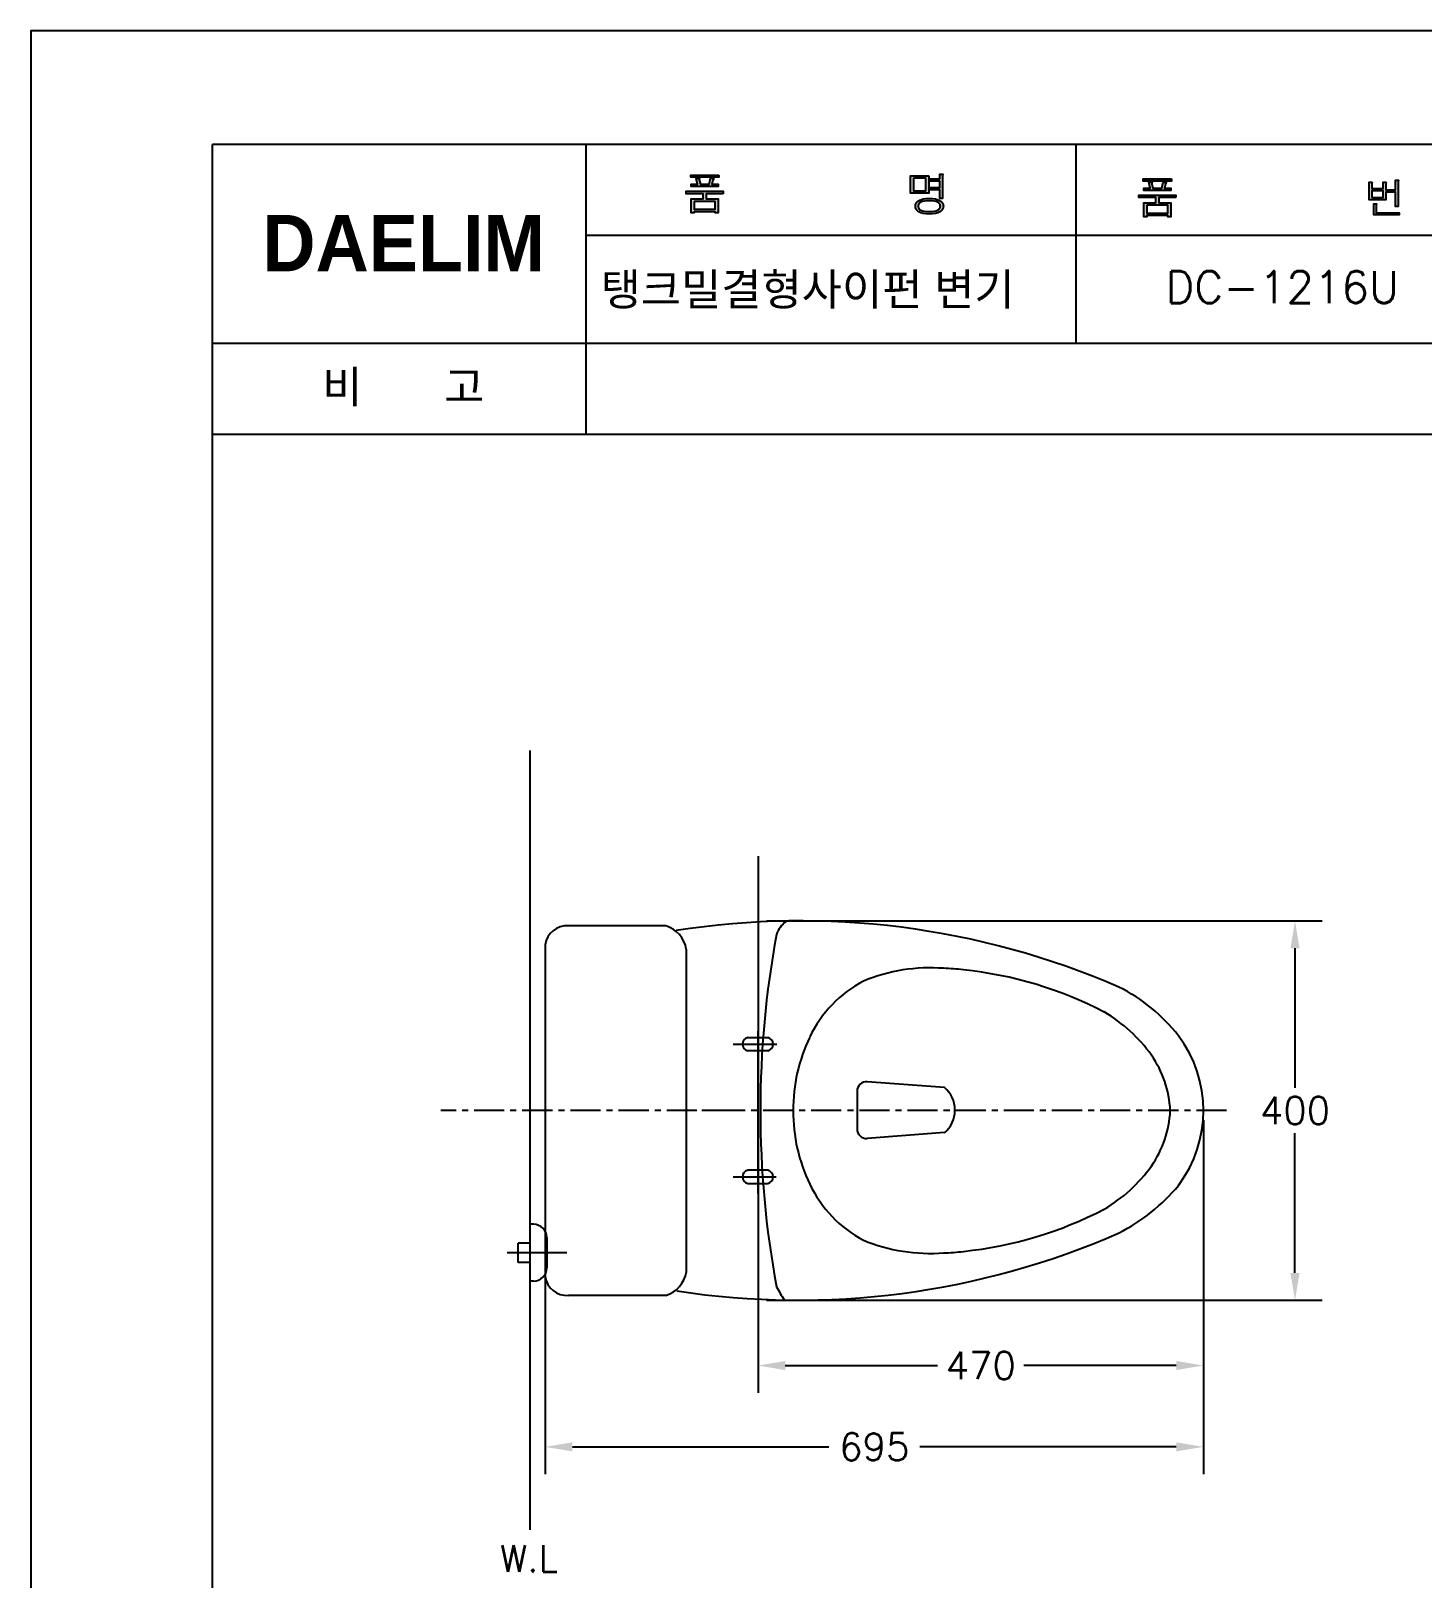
# Model space of a CAD drawing. Extents: x 64095 to 66520, y 58026 to 61456.
# Drawn here: x 64095 to 65562, y 59824 to 61456 of the extents above; entities that cross this region are included whole.
import ezdxf
from ezdxf.lldxf.tags import DXFTag

# ---------------------------------------------------------------- set-up
doc = ezdxf.new("R2010")
doc.units = 0
doc.header["$MEASUREMENT"] = 0
doc.linetypes.add('CENTER', pattern=[50.8, 31.75, -6.35, 6.35, -6.35])
doc.layers.get('0').update_dxf_attribs({"linetype": 'CONTINUOUS'})
doc.layers.get('Defpoints').update_dxf_attribs({"linetype": 'CONTINUOUS'})
for name, color, linetype in [('CENTER', 1, 'CONTINUOUS'), ('Dim', 4, 'CONTINUOUS'), ('LAYER_02', 7, 'CONTINUOUS'), ('LINE', 7, 'CONTINUOUS'), ('LINE @ 1 VP1', 7, 'CONTINUOUS'), ('LINE @ 1 VPModel', 7, 'CONTINUOUS'), ('MAIN', 7, 'CONTINUOUS'), ('POINT', 3, 'CONTINUOUS'), ('YA', 7, 'CONTINUOUS')]:
    doc.layers.add(name, color=color, linetype=linetype)
doc.styles.add('h', font='', dxfattribs={"height": 30})
doc.styles.get("Standard").update_dxf_attribs({"font": 'txt.shx', "bigfont": 'ghs.shx'})
doc.styles.add('스타일1', font='txt.shx', dxfattribs={"bigfont": 'ghs.shx'})
doc.styles.get('h').set_extended_font_data('Haansoft Batang')
tags = doc.linetypes.add('Amconstr', pattern=[9999, 9999, 0]).pattern_tags.tags
tags[6:7] = [DXFTag(74, 4), DXFTag(75, 0), DXFTag(340, '0'), DXFTag(46, 1.0), DXFTag(50, 0.0), DXFTag(44, 0.0), DXFTag(45, 0.0)]
tags[4:5] = [DXFTag(74, 4), DXFTag(75, 0), DXFTag(340, '0'), DXFTag(46, 1.0), DXFTag(50, 0.0), DXFTag(44, 0.0), DXFTag(45, 0.0)]
doc.dimstyles.get("Standard").update_dxf_attribs({"dimtxt": 0.18, "dimasz": 0.18, "dimexe": 0.18, "dimexo": 0.0625, "dimgap": 0.09, "dimtad": 0, "dimtih": 1, "dimtoh": 1, "dimdec": 4, "dimzin": 0, "dimdsep": 46, "dimtxsty": 'Standard', "dimcen": 0.09, "dimadec": 0, "dimazin": 0, "dimtfac": 1, "dimtdec": 4, "dimtofl": 0, "dimtmove": 0, "dimatfit": 0, "dimfxl": 0, "dimtolj": 1, "dimtzin": 0, "dimarcsym": 0})

# ---------------------------------------------------------------- blocks, each defined once
blk = doc.blocks.new('*D5')
at = {"layer": 'Defpoints', "color": 0}
for p in [(64861.9, 60595.4), (65331.9, 60317), (64861.9, 60048)]:
    blk.add_point(p, dxfattribs=at)
at = {"layer": 'Dim', "color": 0, "lineweight": -2}
for p, q in [((64861.9, 60585.4), (64861.9, 60019.2)), ((65331.9, 60307), (65331.9, 60019.2)), ((64890.7, 60048), (65051.3, 60048)), ((65303.1, 60048), (65142.5, 60048))]:
    blk.add_line(p, q, dxfattribs=at)
at = {"layer": 'Dim', "color": 0}
for points in [[(64890.7, 60052.8), (64890.7, 60043.2), (64861.9, 60048)], [(65303.1, 60052.8), (65303.1, 60043.2), (65331.9, 60048)]]:
    blk.add_solid(points, dxfattribs=at)
at = {"layer": 'Dim', "color": 0, "insert": (65096.9, 60048), "char_height": 35.2, "attachment_point": 5}
blk.add_mtext('\\A1;{\\H0.81818x;470}', dxfattribs=at)
blk = doc.blocks.new('*D6')
at = {"layer": 'Defpoints', "color": 0}
for p in [(64860.9, 60517), (64860.9, 60116.9), (65428.4, 60116.9)]:
    blk.add_point(p, dxfattribs=at)
at = {"layer": 'Dim', "color": 0, "lineweight": -2}
for p, q in [((64870.9, 60517), (65457.2, 60517)), ((65428.4, 60488.2), (65428.4, 60341)), ((65428.4, 60145.7), (65428.4, 60293)), ((64870.9, 60116.9), (65457.2, 60116.9))]:
    blk.add_line(p, q, dxfattribs=at)
at = {"layer": 'Dim', "color": 0}
for points in [[(65423.6, 60488.2), (65433.2, 60488.2), (65428.4, 60517)], [(65423.6, 60145.7), (65433.2, 60145.7), (65428.4, 60116.9)]]:
    blk.add_solid(points, dxfattribs=at)
at = {"layer": 'Dim', "color": 0, "insert": (65428.4, 60317), "char_height": 28.8, "attachment_point": 5}
blk.add_mtext('\\A1;400', dxfattribs=at)
blk = doc.blocks.new('*D11')
at = {"layer": 'Defpoints', "color": 0}
for p in [(64637.3, 60317), (65331.9, 60317), (65331.9, 59962.2)]:
    blk.add_point(p, dxfattribs=at)
at = {"layer": 'Dim', "color": 0, "lineweight": -2}
for p, q in [((64637.3, 60307), (64637.3, 59933.4)), ((65331.9, 60307), (65331.9, 59933.4)), ((64666.1, 59962.2), (64936.6, 59962.2)), ((65303.1, 59962.2), (65032.6, 59962.2))]:
    blk.add_line(p, q, dxfattribs=at)
at = {"layer": 'Dim', "color": 0}
for points in [[(64666.1, 59967), (64666.1, 59957.4), (64637.3, 59962.2)], [(65303.1, 59967), (65303.1, 59957.4), (65331.9, 59962.2)]]:
    blk.add_solid(points, dxfattribs=at)
at = {"layer": 'Dim', "color": 0, "insert": (64984.6, 59962.2), "char_height": 28.8, "attachment_point": 5}
blk.add_mtext('\\A1;695', dxfattribs=at)
blk = doc.blocks.new('*U73')
at = {"layer": 'LINE @ 1 VP1', "linetype": 'Amconstr'}
h = blk.add_hatch(color=256, dxfattribs=at)
h.dxf.hatch_style = 1
h.paths.add_polyline_path([(65275.6, 61290.1), (65269, 61290.1), (65269, 61287.7), (65297.3, 61287.7), (65297.3, 61290.1), (65290.7, 61290.1), (65291.9, 61294.5), (65292, 61294.9), (65292.6, 61295.6), (65292.7, 61295.7), (65292.7, 61295.7), (65292.7, 61295.8), (65292.7, 61295.8), (65292.7, 61295.8), (65292.7, 61295.8), (65292.7, 61295.9), (65292.7, 61295.9), (65292.7, 61295.9), (65292.7, 61295.9), (65292.7, 61295.9), (65292.6, 61296), (65292.4, 61296), (65291.7, 61296.2), (65289.2, 61296.6), (65287.8, 61290.1), (65278.6, 61290.1), (65277.4, 61295), (65277.5, 61295.5), (65277.7, 61295.8), (65277.7, 61295.9), (65277.7, 61296), (65277.7, 61296), (65277.7, 61296), (65277.7, 61296.1), (65277.7, 61296.1), (65277.7, 61296.1), (65277.7, 61296.1), (65277.7, 61296.2), (65277.7, 61296.2), (65277.6, 61296.2), (65277.6, 61296.2), (65277.5, 61296.2), (65277.2, 61296.3), (65276.3, 61296.3), (65274.2, 61296.3)])
h.paths.add_polyline_path([(65263.7, 61282.7), (65263.7, 61280.2), (65281.6, 61280.2), (65281.6, 61274.7), (65269, 61274.7), (65269, 61259.9), (65272.2, 61259.9), (65272.2, 61261.2), (65294.2, 61261.2), (65294.2, 61259.9), (65297.4, 61259.9), (65297.4, 61274.7), (65284.8, 61274.7), (65284.8, 61280.2), (65302.7, 61280.2), (65302.7, 61282.7)])
h.paths.add_polyline_path([(65294.2, 61272.1), (65294.2, 61263.8), (65272.2, 61263.8), (65272.2, 61272.1)], flags=16)
at = {"layer": 'LINE @ 1 VPModel', "linetype": 'Amconstr'}
h = blk.add_hatch(color=256, dxfattribs=at)
h.dxf.hatch_style = 1
h.paths.add_polyline_path([(65275.6, 61290.1), (65269, 61290.1), (65269, 61287.7), (65297.3, 61287.7), (65297.3, 61290.1), (65290.7, 61290.1), (65291.9, 61294.5), (65292, 61294.9), (65292.6, 61295.6), (65292.7, 61295.7), (65292.7, 61295.7), (65292.7, 61295.8), (65292.7, 61295.8), (65292.7, 61295.8), (65292.7, 61295.8), (65292.7, 61295.9), (65292.7, 61295.9), (65292.7, 61295.9), (65292.7, 61295.9), (65292.7, 61295.9), (65292.6, 61296), (65292.4, 61296), (65291.7, 61296.2), (65289.2, 61296.6), (65287.8, 61290.1), (65278.6, 61290.1), (65277.4, 61295), (65277.5, 61295.5), (65277.7, 61295.8), (65277.7, 61295.9), (65277.7, 61296), (65277.7, 61296), (65277.7, 61296), (65277.7, 61296.1), (65277.7, 61296.1), (65277.7, 61296.1), (65277.7, 61296.1), (65277.7, 61296.2), (65277.7, 61296.2), (65277.6, 61296.2), (65277.6, 61296.2), (65277.5, 61296.2), (65277.2, 61296.3), (65276.3, 61296.3), (65274.2, 61296.3)])
h.paths.add_polyline_path([(65263.7, 61282.7), (65263.7, 61280.2), (65281.6, 61280.2), (65281.6, 61274.7), (65269, 61274.7), (65269, 61259.9), (65272.2, 61259.9), (65272.2, 61261.2), (65294.2, 61261.2), (65294.2, 61259.9), (65297.4, 61259.9), (65297.4, 61274.7), (65284.8, 61274.7), (65284.8, 61280.2), (65302.7, 61280.2), (65302.7, 61282.7)])
h.paths.add_polyline_path([(65294.2, 61272.1), (65294.2, 61263.8), (65272.2, 61263.8), (65272.2, 61272.1)], flags=16)
blk = doc.blocks.new('*U74')
at = {"layer": 'LINE @ 1 VP1', "linetype": 'Amconstr'}
h = blk.add_hatch(color=256, dxfattribs=at)
h.dxf.hatch_style = 1
h.paths.add_polyline_path([(65298, 61299.9), (65268.4, 61299.9), (65268.4, 61297.5), (65298, 61297.5)])
at = {"layer": 'LINE @ 1 VPModel', "linetype": 'Amconstr'}
h = blk.add_hatch(color=256, dxfattribs=at)
h.dxf.hatch_style = 1
h.paths.add_polyline_path([(65298, 61299.9), (65268.4, 61299.9), (65268.4, 61297.5), (65298, 61297.5)])
blk = doc.blocks.new('*U75')
at = {"layer": 'LINE @ 1 VP1', "linetype": 'Amconstr'}
h = blk.add_hatch(color=256, dxfattribs=at)
h.dxf.hatch_style = 1
h.paths.add_polyline_path([(65524.2, 61294.8), (65524.2, 61295.2), (65524.4, 61295.5), (65524.5, 61295.7), (65524.5, 61295.8), (65524.5, 61295.9), (65524.5, 61296), (65524.5, 61296), (65524.5, 61296), (65524.5, 61296), (65524.5, 61296.1), (65524.5, 61296.1), (65524.5, 61296.1), (65524.4, 61296.1), (65524.4, 61296.1), (65524.3, 61296.2), (65524.2, 61296.2), (65524, 61296.3), (65523.2, 61296.3), (65521.3, 61296.3), (65521.3, 61289.7), (65509.4, 61289.7), (65509.4, 61295), (65509.5, 61295.4), (65509.7, 61295.7), (65509.8, 61295.9), (65509.8, 61295.9), (65509.9, 61296), (65509.9, 61296), (65509.9, 61296.1), (65509.9, 61296.1), (65509.9, 61296.1), (65509.9, 61296.1), (65509.8, 61296.1), (65509.8, 61296.2), (65509.8, 61296.2), (65509.8, 61296.2), (65509.8, 61296.2), (65509.8, 61296.2), (65509.7, 61296.2), (65509.5, 61296.3), (65508.8, 61296.3), (65506.7, 61296.3), (65506.7, 61277.9), (65524.2, 61277.9), (65524.2, 61286), (65534.5, 61286), (65534.5, 61270.8), (65537.3, 61270.8), (65537.3, 61297.1), (65537.4, 61297.5), (65537.6, 61297.8), (65537.6, 61298), (65537.7, 61298.2), (65537.7, 61298.2), (65537.7, 61298.3), (65537.7, 61298.3), (65537.7, 61298.3), (65537.7, 61298.3), (65537.7, 61298.4), (65537.6, 61298.4), (65537.6, 61298.4), (65537.6, 61298.5), (65537.6, 61298.5), (65537.5, 61298.5), (65537.4, 61298.5), (65537.2, 61298.6), (65536.8, 61298.6), (65534.5, 61298.6), (65534.5, 61288.3), (65524.2, 61288.3)])
h.paths.add_polyline_path([(65521.3, 61287.4), (65521.3, 61280.1), (65509.4, 61280.1), (65509.4, 61287.4)], flags=16)
h.paths.add_polyline_path([(65514.5, 61273.3), (65514.4, 61273.1), (65514.3, 61272.8), (65514.2, 61272.5), (65514.2, 61264.2), (65538.2, 61264.2), (65538.2, 61261.9), (65511.4, 61261.9), (65511.4, 61273.7), (65513.5, 61273.7), (65514.2, 61273.7), (65514.3, 61273.6), (65514.5, 61273.6), (65514.5, 61273.5), (65514.5, 61273.4)])
at = {"layer": 'LINE @ 1 VPModel', "linetype": 'Amconstr'}
h = blk.add_hatch(color=256, dxfattribs=at)
h.dxf.hatch_style = 1
h.paths.add_polyline_path([(65524.2, 61294.8), (65524.2, 61295.2), (65524.4, 61295.5), (65524.5, 61295.7), (65524.5, 61295.8), (65524.5, 61295.9), (65524.5, 61296), (65524.5, 61296), (65524.5, 61296), (65524.5, 61296), (65524.5, 61296.1), (65524.5, 61296.1), (65524.5, 61296.1), (65524.4, 61296.1), (65524.4, 61296.1), (65524.3, 61296.2), (65524.2, 61296.2), (65524, 61296.3), (65523.2, 61296.3), (65521.3, 61296.3), (65521.3, 61289.7), (65509.4, 61289.7), (65509.4, 61295), (65509.5, 61295.4), (65509.7, 61295.7), (65509.8, 61295.9), (65509.8, 61295.9), (65509.9, 61296), (65509.9, 61296), (65509.9, 61296.1), (65509.9, 61296.1), (65509.9, 61296.1), (65509.9, 61296.1), (65509.8, 61296.1), (65509.8, 61296.2), (65509.8, 61296.2), (65509.8, 61296.2), (65509.8, 61296.2), (65509.8, 61296.2), (65509.7, 61296.2), (65509.5, 61296.3), (65508.8, 61296.3), (65506.7, 61296.3), (65506.7, 61277.9), (65524.2, 61277.9), (65524.2, 61286), (65534.5, 61286), (65534.5, 61270.8), (65537.3, 61270.8), (65537.3, 61297.1), (65537.4, 61297.5), (65537.6, 61297.8), (65537.6, 61298), (65537.7, 61298.2), (65537.7, 61298.2), (65537.7, 61298.3), (65537.7, 61298.3), (65537.7, 61298.3), (65537.7, 61298.3), (65537.7, 61298.4), (65537.6, 61298.4), (65537.6, 61298.4), (65537.6, 61298.5), (65537.6, 61298.5), (65537.5, 61298.5), (65537.4, 61298.5), (65537.2, 61298.6), (65536.8, 61298.6), (65534.5, 61298.6), (65534.5, 61288.3), (65524.2, 61288.3)])
h.paths.add_polyline_path([(65521.3, 61287.4), (65521.3, 61280.1), (65509.4, 61280.1), (65509.4, 61287.4)], flags=16)
h.paths.add_polyline_path([(65514.5, 61273.3), (65514.4, 61273.1), (65514.3, 61272.8), (65514.2, 61272.5), (65514.2, 61264.2), (65538.2, 61264.2), (65538.2, 61261.9), (65511.4, 61261.9), (65511.4, 61273.7), (65513.5, 61273.7), (65514.2, 61273.7), (65514.3, 61273.6), (65514.5, 61273.6), (65514.5, 61273.5), (65514.5, 61273.4)])

msp = doc.modelspace()

# ---------------------------------------------------------------- hatches: boundary and pattern name
at = {"layer": 'YA'}
h = msp.add_hatch(color=256, dxfattribs=at)
h.paths.add_polyline_path([(65053.6, 61300.1), (65053.6, 61304.9), (65056, 61304.9), (65056.4, 61304.9), (65056.7, 61304.9), (65056.8, 61304.9), (65056.9, 61304.8), (65056.9, 61304.8), (65057, 61304.8), (65057, 61304.8), (65057, 61304.8), (65057, 61304.8), (65057, 61304.8), (65057, 61304.7), (65057, 61304.7), (65057, 61304.7), (65057, 61304.7), (65057, 61304.7), (65057, 61304.6), (65057, 61304.6), (65057, 61304.4), (65056.9, 61304.3), (65056.7, 61303.9), (65056.7, 61303.6), (65056.7, 61279.2), (65053.6, 61279.2), (65053.6, 61288.2), (65043.7, 61288.2), (65043.7, 61290.8), (65053.6, 61290.8), (65053.6, 61297.5), (65043.7, 61297.5), (65043.7, 61300.1)])
h.paths.add_polyline_path([(65033.8, 61275.3), (65033.2, 61274.9), (65032.6, 61274.5), (65032.1, 61274), (65031.7, 61273.5), (65031.4, 61272.9), (65031.1, 61272.3), (65031, 61271.7), (65031, 61271), (65031, 61270.4), (65031.1, 61269.8), (65031.4, 61269.2), (65031.7, 61268.6), (65032.1, 61268.1), (65032.6, 61267.7), (65033.2, 61267.3), (65033.8, 61266.9), (65035.5, 61266.3), (65037.5, 61265.8), (65042.7, 61265.5), (65047.8, 61265.8), (65049.8, 61266.3), (65051.5, 61266.9), (65052.2, 61267.3), (65052.8, 61267.7), (65053.3, 61268.1), (65053.7, 61268.6), (65054, 61269.2), (65054.2, 61269.8), (65054.4, 61270.4), (65054.4, 61271), (65054.4, 61271.7), (65054.2, 61272.3), (65054, 61272.9), (65053.7, 61273.5), (65053.3, 61274), (65052.8, 61274.5), (65052.2, 61274.9), (65051.5, 61275.3), (65049.8, 61275.9), (65047.8, 61276.3), (65042.7, 61276.7), (65037.5, 61276.3), (65035.5, 61275.9)], flags=16)
h.paths.add_polyline_path([(65053.8, 61276.9), (65054.7, 61276.4), (65055.4, 61275.8), (65056, 61275.1), (65056.6, 61274.4), (65057, 61273.6), (65057.2, 61272.8), (65057.4, 61271.9), (65057.5, 61271), (65057.4, 61270.1), (65057.2, 61269.3), (65057, 61268.5), (65056.6, 61267.8), (65056, 61267.1), (65055.4, 61266.4), (65054.7, 61265.8), (65053.8, 61265.3), (65052.8, 61264.7), (65051.7, 61264.2), (65049.1, 61263.5), (65046.1, 61263.1), (65042.7, 61262.9), (65039.2, 61263.1), (65036.2, 61263.5), (65033.7, 61264.2), (65032.5, 61264.7), (65031.5, 61265.3), (65030.7, 61265.8), (65029.9, 61266.4), (65029.3, 61267.1), (65028.8, 61267.8), (65028.4, 61268.5), (65028.1, 61269.3), (65027.9, 61270.1), (65027.9, 61271), (65027.9, 61271.9), (65028.1, 61272.8), (65028.4, 61273.6), (65028.8, 61274.4), (65029.3, 61275.1), (65029.9, 61275.8), (65030.7, 61276.4), (65031.5, 61276.9), (65032.5, 61277.5), (65033.7, 61277.9), (65036.2, 61278.7), (65039.2, 61279.1), (65042.7, 61279.2), (65046.1, 61279.1), (65049.1, 61278.7), (65051.7, 61277.9), (65052.8, 61277.5)])
h.paths.add_polyline_path([(65026, 61300.6), (65026, 61287.4), (65039.1, 61287.4), (65039.1, 61300.6)], flags=16)
h.paths.add_polyline_path([(65042.2, 61303.2), (65042.2, 61284.9), (65022.9, 61284.9), (65022.9, 61303.2)])
h.paths.add_polyline_path([(64794.7, 61276.2), (64794.7, 61267.9), (64816.7, 61267.9), (64816.7, 61276.2)], flags=16)
h.paths.add_polyline_path([(64800.2, 61300.3), (64800.2, 61300.2), (64800.2, 61300.2), (64800.2, 61300.2), (64800.2, 61300.2), (64800.2, 61300.1), (64800.2, 61300.1), (64800.2, 61300.1), (64800.2, 61300.1), (64800.2, 61300), (64800.2, 61299.9), (64800.1, 61299.7), (64799.9, 61299.4), (64799.9, 61299.2), (64799.9, 61299.1), (64799.9, 61299), (64799.9, 61298.9), (64801.1, 61294.2), (64810.3, 61294.2), (64811.7, 61300.7), (64814.2, 61300.3), (64814.9, 61300.1), (64815.1, 61300), (64815.2, 61300), (64815.2, 61300), (64815.2, 61300), (64815.2, 61300), (64815.2, 61299.9), (64815.2, 61299.9), (64815.2, 61299.9), (64815.2, 61299.9), (64815.2, 61299.8), (64815.2, 61299.8), (64815.2, 61299.7), (64815.1, 61299.7), (64815, 61299.5), (64814.6, 61299.1), (64814.6, 61299), (64814.5, 61298.9), (64814.4, 61298.7), (64814.4, 61298.6), (64813.2, 61294.2), (64819.8, 61294.2), (64819.8, 61291.8), (64791.5, 61291.8), (64791.5, 61294.2), (64798.1, 61294.2), (64796.7, 61300.4), (64798.8, 61300.4), (64799.7, 61300.4), (64800, 61300.3), (64800.1, 61300.3), (64800.1, 61300.3)])
h.paths.add_polyline_path([(64820.5, 61303.9), (64820.5, 61301.6), (64790.9, 61301.6), (64790.9, 61303.9)])
h.paths.add_polyline_path([(64825.2, 61284.3), (64807.3, 61284.3), (64807.3, 61278.8), (64819.9, 61278.8), (64819.9, 61264), (64816.7, 61264), (64816.7, 61265.3), (64794.7, 61265.3), (64794.7, 61264), (64791.5, 61264), (64791.5, 61278.8), (64804.1, 61278.8), (64804.1, 61284.3), (64786.2, 61284.3), (64786.2, 61286.8), (64825.2, 61286.8)])

# ---------------------------------------------------------------- linework, layer by layer
for p, q in [((65058.5, 60341.4), (64977.2, 60347.4)), ((64966.4, 60337.4), (64966.4, 60297.6)), ((65058.5, 60293.7), (64977.2, 60287.7))]:
    msp.add_line(p, q)
for centre, radius, start, end in [((64976.4, 60337.4), 10, 85.7896, 180), ((65038.5, 60317.5), 31.2, 310.0544, 49.9456), ((64976.4, 60297.6), 10, 180, 274.2104)]:
    msp.add_arc(centre, radius, start, end)
at = {"layer": 'CENTER', "color": 0}
for p, q in [((64861.9, 60229.4), (64861.9, 60400.9)), ((64835.6, 60387), (64881.9, 60387)), ((64835.6, 60247), (64881.1, 60247)), ((64660.1, 60167), (64597.4, 60167))]:
    msp.add_line(p, q, dxfattribs=at)
at = {"layer": 'Dim', "color": 7}
for p, q in [((64621.1, 60696.9), (64621.1, 59874.8)), ((64764.8, 60512), (64661.9, 60512)), ((64834.6, 60317), (64802.6, 60317)), ((64764.8, 60121.9), (64661.9, 60121.9))]:
    msp.add_line(p, q, dxfattribs=at)
at = {"layer": 'Dim', "color": 7, "linetype": 'CENTER'}
msp.add_line((65356.2, 60317), (64527.4, 60317), dxfattribs=at)
at = {"layer": 'Dim', "color": 0}
for centre, start, end in [((64660.7, 60488.4), 86.977, 171.197), ((64660.6, 60145.5), 188.7677, 272.9877)]:
    msp.add_arc(centre, 23.6, start, end, dxfattribs=at)
at = {"layer": 'Dim', "color": 7}
for centre, radius, start, end in [((64755.6, 60482.2), 31.1, 9.3073, 72.6417), ((64755.5, 60151.7), 31.2, 287.3737, 351.0783)]:
    msp.add_arc(centre, radius, start, end, dxfattribs=at)
at = {"layer": 'MAIN', "color": 0}
for p, q in [((64637.3, 60491.9), (64637.3, 60142)), ((64637.3, 60491.9), (64637.3, 60156.7)), ((64786.3, 60146.8), (64786.3, 60487.3)), ((64851.1, 60394), (64872.3, 60394)), ((64872.3, 60380), (64851.1, 60380)), ((64872.3, 60254), (64851.1, 60254)), ((64851.1, 60240), (64872.3, 60240))]:
    msp.add_line(p, q, dxfattribs=at)
at = {"layer": 'MAIN', "color": 7}
for p, q in [((64625, 60197), (64621, 60197)), ((64639, 60183), (64639, 60151)), ((64621, 60177.2), (64609, 60177.2)), ((64609, 60156.7), (64609, 60177.2)), ((64621, 60156.7), (64609, 60156.7)), ((64625, 60137), (64621, 60137))]:
    msp.add_line(p, q, dxfattribs=at)
at = {"layer": 'MAIN', "color": 0}
msp.add_lwpolyline([(64891.6, 60516.6, 0.147425), (64881.4, 60502.9, 0.091532), (64881.4, 60131, 0.007148), (64889.6, 60117.3)], format="xyb", dxfattribs=at)
for centre, radius, start, end in [((64906.7, 59675.1), 842, 66.4961, 98.9674), ((65163.2, 60286), 179.7, 37.6899, 63.8149), ((64852.7, 60387), 7.18, 103.3903, 256.6097), ((64870.6, 60387), 7.18, 283.3912, 76.6088), ((65201, 60317), 130.9, 322.9283, 37.0717), ((64852.7, 60247), 7.18, 103.3903, 256.6097), ((64870.6, 60247), 7.18, 283.3912, 76.6088), ((65153.6, 60363.7), 197.1, 296.9748, 320.3937), ((64904.3, 60959), 842, 261.2461, 293.7175)]:
    msp.add_arc(centre, radius, start, end, dxfattribs=at)
at = {"layer": 'MAIN', "color": 7}
for centre, start, end in [((64625, 60183), 0, 90), ((64625, 60151), 270, 360)]:
    msp.add_arc(centre, 14, start, end, dxfattribs=at)
at = {"layer": 'POINT', "color": 0}
for centre, radius, start, end in [((65043.6, 60283.6), 184, 85.5964, 112.4866), ((65049.8, 60221.8), 245.4, 83.25, 88.1576), ((65036.2, 60053.7), 413.9, 62.5273, 84.1167), ((65033.8, 60338.6), 130, 117.7762, 154.4776), ((65143.1, 60279), 165, 35.7611, 59.3797), ((65078.9, 60317), 180, 154.4776, 180.0205), ((65184.6, 60311.3), 112.4, 2.8955, 34.7664), ((65078.9, 60316.9), 180, 179.9795, 205.5224), ((65184.6, 60322.6), 112.4, 325.2336, 357.1045), ((65143.1, 60354.9), 165, 300.6203, 324.2389), ((65033.8, 60295.3), 130, 205.5224, 242.2238), ((65036.2, 60580.2), 413.9, 275.8833, 297.4727), ((65043.6, 60350.3), 184, 247.5134, 274.4036), ((65049.8, 60412.1), 245.4, 271.8424, 276.75)]:
    msp.add_arc(centre, radius, start, end, dxfattribs=at)
at = {"layer": 'YA', "color": 7}
for p, q in [((66362.3, 61336.1), (64286.3, 61336.1)), ((64286.3, 60265.9), (64286.3, 61336.1)), ((64680.7, 61030.1), (64680.7, 61336.1)), ((65197.6, 61125.8), (65197.6, 61335.8)), ((66362.3, 61240.1), (64680.7, 61240.1)), ((66362.3, 61126.1), (64286.3, 61126.1)), ((66362.3, 61030.1), (64286.3, 61030.1)), ((66362.3, 61030.1), (64286.3, 61030.1)), ((64286.3, 58168.1), (64286.3, 60265.9))]:
    msp.add_line(p, q, dxfattribs=at)
at = {"layer": 'YA', "color": 0}
msp.add_lwpolyline([(64094.9, 58025.6), (66520.4, 58025.6), (66520.4, 61456), (64094.9, 61456)], close=True, dxfattribs=at)
at = {"layer": 'YA', "color": 7}
for points in [[(65053.6, 61300.1), (65053.6, 61304.9), (65056, 61304.9), (65056.4, 61304.9), (65056.7, 61304.9), (65056.8, 61304.9), (65056.9, 61304.8), (65056.9, 61304.8), (65057, 61304.8), (65057, 61304.8), (65057, 61304.8), (65057, 61304.8), (65057, 61304.8), (65057, 61304.7), (65057, 61304.7), (65057, 61304.7), (65057, 61304.7), (65057, 61304.7), (65057, 61304.6), (65057, 61304.6), (65057, 61304.4), (65056.9, 61304.3), (65056.7, 61303.9), (65056.7, 61303.6), (65056.7, 61279.2), (65053.6, 61279.2), (65053.6, 61288.2), (65043.7, 61288.2), (65043.7, 61290.8), (65053.6, 61290.8), (65053.6, 61297.5), (65043.7, 61297.5), (65043.7, 61300.1), (65053.6, 61300.1)], [(64820.5, 61303.9), (64820.5, 61301.6), (64790.9, 61301.6), (64790.9, 61303.9), (64820.5, 61303.9)], [(64800.2, 61300.3), (64800.2, 61300.2), (64800.2, 61300.2), (64800.2, 61300.2), (64800.2, 61300.2), (64800.2, 61300.1), (64800.2, 61300.1), (64800.2, 61300.1), (64800.2, 61300.1), (64800.2, 61300), (64800.2, 61299.9), (64800.1, 61299.7), (64799.9, 61299.4), (64799.9, 61299.2), (64799.9, 61299.1), (64799.9, 61299), (64799.9, 61298.9), (64801.1, 61294.2), (64810.3, 61294.2), (64811.7, 61300.7), (64814.2, 61300.3), (64814.9, 61300.1), (64815.1, 61300), (64815.2, 61300), (64815.2, 61300), (64815.2, 61300), (64815.2, 61300), (64815.2, 61299.9), (64815.2, 61299.9), (64815.2, 61299.9), (64815.2, 61299.9), (64815.2, 61299.8), (64815.2, 61299.8), (64815.2, 61299.7), (64815.1, 61299.7), (64815, 61299.5), (64814.6, 61299.1), (64814.6, 61299), (64814.5, 61298.9), (64814.4, 61298.7), (64814.4, 61298.6), (64813.2, 61294.2), (64819.8, 61294.2), (64819.8, 61291.8), (64791.5, 61291.8), (64791.5, 61294.2), (64798.1, 61294.2), (64796.7, 61300.4), (64798.8, 61300.4), (64799.7, 61300.4), (64800, 61300.3), (64800.1, 61300.3), (64800.1, 61300.3), (64800.2, 61300.3)], [(65042.2, 61303.2), (65042.2, 61284.9), (65022.9, 61284.9), (65022.9, 61303.2), (65042.2, 61303.2)], [(65026, 61300.6), (65026, 61287.4), (65039.1, 61287.4), (65039.1, 61300.6), (65026, 61300.6)], [(65298, 61299.9), (65298, 61297.5), (65268.4, 61297.5), (65268.4, 61299.9), (65298, 61299.9)], [(65277.7, 61296.2), (65277.7, 61296.2), (65277.7, 61296.1), (65277.7, 61296.1), (65277.7, 61296.1), (65277.7, 61296.1), (65277.7, 61296), (65277.7, 61296), (65277.7, 61296), (65277.7, 61295.9), (65277.7, 61295.8), (65277.6, 61295.7), (65277.4, 61295.3), (65277.4, 61295.2), (65277.4, 61295), (65277.4, 61294.9), (65277.4, 61294.8), (65278.6, 61290.1), (65287.8, 61290.1), (65289.2, 61296.6), (65291.7, 61296.2), (65292.4, 61296), (65292.6, 61296), (65292.7, 61295.9), (65292.7, 61295.9), (65292.7, 61295.9), (65292.7, 61295.9), (65292.7, 61295.9), (65292.7, 61295.8), (65292.7, 61295.8), (65292.7, 61295.8), (65292.7, 61295.8), (65292.7, 61295.7), (65292.7, 61295.7), (65292.6, 61295.6), (65292.5, 61295.4), (65292.1, 61295.1), (65292.1, 61294.9), (65292, 61294.8), (65291.9, 61294.7), (65291.9, 61294.5), (65290.7, 61290.1), (65297.3, 61290.1), (65297.3, 61287.7), (65269, 61287.7), (65269, 61290.1), (65275.6, 61290.1), (65274.2, 61296.3), (65276.3, 61296.3), (65277.2, 61296.3), (65277.5, 61296.2), (65277.6, 61296.2), (65277.6, 61296.2), (65277.7, 61296.2)], [(65509.8, 61296.2), (65509.8, 61296.2), (65509.8, 61296.1), (65509.9, 61296.1), (65509.9, 61296.1), (65509.9, 61296.1), (65509.9, 61296.1), (65509.9, 61296), (65509.9, 61296), (65509.8, 61295.9), (65509.8, 61295.9), (65509.7, 61295.7), (65509.5, 61295.4), (65509.4, 61295), (65509.4, 61289.7), (65521.3, 61289.7), (65521.3, 61296.3), (65523.2, 61296.3), (65524, 61296.3), (65524.2, 61296.2), (65524.3, 61296.2), (65524.4, 61296.1), (65524.4, 61296.1), (65524.5, 61296.1), (65524.5, 61296.1), (65524.5, 61296.1), (65524.5, 61296), (65524.5, 61296), (65524.5, 61296), (65524.5, 61296), (65524.5, 61295.9), (65524.5, 61295.8), (65524.5, 61295.7), (65524.4, 61295.5), (65524.2, 61295.2), (65524.2, 61294.8), (65524.2, 61288.3), (65534.5, 61288.3), (65534.5, 61298.6), (65536.8, 61298.6), (65537.2, 61298.6), (65537.4, 61298.5), (65537.5, 61298.5), (65537.6, 61298.5), (65537.6, 61298.5), (65537.6, 61298.4), (65537.6, 61298.4), (65537.7, 61298.4), (65537.7, 61298.4), (65537.7, 61298.4), (65537.7, 61298.3), (65537.7, 61298.3), (65537.7, 61298.3), (65537.7, 61298.3), (65537.7, 61298.2), (65537.7, 61298.2), (65537.6, 61298), (65537.6, 61297.8), (65537.4, 61297.5), (65537.3, 61297.1), (65537.3, 61270.8), (65534.5, 61270.8), (65534.5, 61286), (65524.2, 61286), (65524.2, 61277.9), (65506.7, 61277.9), (65506.7, 61296.3), (65508.8, 61296.3), (65509.5, 61296.3), (65509.7, 61296.2), (65509.8, 61296.2), (65509.8, 61296.2), (65509.8, 61296.2), (65509.8, 61296.2)], [(64825.2, 61284.3), (64807.3, 61284.3), (64807.3, 61278.8), (64819.9, 61278.8), (64819.9, 61264), (64816.7, 61264), (64816.7, 61265.3), (64794.7, 61265.3), (64794.7, 61264), (64791.5, 61264), (64791.5, 61278.8), (64804.1, 61278.8), (64804.1, 61284.3), (64786.2, 61284.3), (64786.2, 61286.8), (64825.2, 61286.8), (64825.2, 61284.3)], [(64794.7, 61276.2), (64794.7, 61267.9), (64816.7, 61267.9), (64816.7, 61276.2), (64794.7, 61276.2)], [(65053.8, 61276.9), (65054.7, 61276.4), (65055.4, 61275.8), (65056, 61275.1), (65056.5, 61274.4), (65056.9, 61273.6), (65057.2, 61272.8), (65057.4, 61271.9), (65057.5, 61271), (65057.4, 61270.1), (65057.2, 61269.3), (65056.9, 61268.5), (65056.5, 61267.8), (65056, 61267.1), (65055.4, 61266.4), (65054.7, 61265.8), (65053.8, 61265.3), (65052.8, 61264.7), (65051.7, 61264.2), (65049.1, 61263.5), (65046.1, 61263.1), (65042.7, 61262.9), (65039.2, 61263.1), (65036.2, 61263.5), (65033.6, 61264.2), (65032.5, 61264.7), (65031.5, 61265.3), (65030.6, 61265.8), (65029.9, 61266.4), (65029.3, 61267.1), (65028.8, 61267.8), (65028.4, 61268.5), (65028.1, 61269.3), (65027.9, 61270.1), (65027.9, 61271), (65027.9, 61271.9), (65028.1, 61272.8), (65028.4, 61273.6), (65028.8, 61274.4), (65029.3, 61275.1), (65029.9, 61275.8), (65030.6, 61276.4), (65031.5, 61276.9), (65032.5, 61277.5), (65033.6, 61277.9), (65036.2, 61278.7), (65039.2, 61279.1), (65042.7, 61279.2), (65046.1, 61279.1), (65049.1, 61278.7), (65051.7, 61277.9), (65052.8, 61277.5), (65053.8, 61276.9)], [(65033.7, 61275.3), (65033, 61274.9), (65032.4, 61274.5), (65031.9, 61274), (65031.5, 61273.5), (65031.2, 61272.9), (65031, 61272.3), (65030.9, 61271.7), (65030.8, 61271), (65030.9, 61270.4), (65031, 61269.8), (65031.2, 61269.2), (65031.5, 61268.6), (65031.9, 61268.1), (65032.4, 61267.7), (65033, 61267.3), (65033.7, 61266.9), (65035.3, 61266.3), (65037.4, 61265.8), (65042.5, 61265.5), (65047.7, 61265.8), (65049.7, 61266.3), (65051.4, 61266.9), (65052, 61267.3), (65052.6, 61267.7), (65053.1, 61268.1), (65053.5, 61268.6), (65053.9, 61269.2), (65054.1, 61269.8), (65054.2, 61270.4), (65054.3, 61271), (65054.2, 61271.7), (65054.1, 61272.3), (65053.9, 61272.9), (65053.5, 61273.5), (65053.1, 61274), (65052.6, 61274.5), (65052, 61274.9), (65051.4, 61275.3), (65049.7, 61275.9), (65047.7, 61276.3), (65042.5, 61276.7), (65037.4, 61276.3), (65035.3, 61275.9), (65033.7, 61275.3)], [(65302.7, 61280.2), (65284.8, 61280.2), (65284.8, 61274.7), (65297.4, 61274.7), (65297.4, 61259.9), (65294.2, 61259.9), (65294.2, 61261.2), (65272.2, 61261.2), (65272.2, 61259.9), (65269, 61259.9), (65269, 61274.7), (65281.6, 61274.7), (65281.6, 61280.2), (65263.7, 61280.2), (65263.7, 61282.7), (65302.7, 61282.7), (65302.7, 61280.2)], [(65272.2, 61272.1), (65272.2, 61263.8), (65294.2, 61263.8), (65294.2, 61272.1), (65272.2, 61272.1)], [(65509.4, 61280.1), (65521.3, 61280.1), (65521.3, 61287.4), (65509.4, 61287.4), (65509.4, 61280.1)], [(65514.5, 61273.5), (65514.5, 61273.5), (65514.5, 61273.5), (65514.5, 61273.5), (65514.5, 61273.5), (65514.5, 61273.5), (65514.5, 61273.4), (65514.5, 61273.4), (65514.5, 61273.3), (65514.4, 61273.1), (65514.3, 61272.8), (65514.2, 61272.5), (65514.2, 61264.2), (65538.2, 61264.2), (65538.2, 61261.9), (65511.4, 61261.9), (65511.4, 61273.7), (65513.5, 61273.7), (65514.2, 61273.7), (65514.3, 61273.6), (65514.4, 61273.6), (65514.4, 61273.6), (65514.5, 61273.6), (65514.5, 61273.5)]]:
    msp.add_lwpolyline(points, dxfattribs=at)

# ---------------------------------------------------------------- block references
at = {"layer": 'LINE', "color": 7}
for name in ['*U73', '*U74', '*U75']:
    msp.add_blockref(name, (0, 0), dxfattribs=at)

# ---------------------------------------------------------------- texts
at = {"layer": 'Dim', "color": 0, "insert": (64683.6, 61200.3), "char_height": 33.819, "width": 639, "attachment_point": 1, "style": '스타일1'}
msp.add_mtext('{\\fGulim|b0|i0|c129|p50; 탱크밀결형사이펀 변기}', dxfattribs=at)
at = {"layer": 'Dim', "color": 0, "insert": (64402.2, 61097.5), "char_height": 33.819, "attachment_point": 1, "style": '스타일1'}
msp.add_mtext('{\\fGulim|b0|i0|c129|p50;비       고}', dxfattribs=at)
at = {"layer": 'LAYER_02', "color": 0}
msp.add_text('W.L', height=27.99, dxfattribs=at).set_placement((64589.6, 59830.4))
at = {"layer": 'YA', "color": 7}
msp.add_text('DC-1216U', height=33.82, dxfattribs=at).set_placement((65291.8, 61168.8))
at = {"layer": 'YA', "color": 7, "insert": (64339, 61261.9), "char_height": 59.437, "width": 290.871, "attachment_point": 1, "style": 'h'}
msp.add_mtext('{\\fHYGraphic-Medium|b1|i0|c129|p18;DAELIM}', dxfattribs=at)

# ---------------------------------------------------------------- dimensions: what is measured, and where the dimension line sits
at = {"layer": 'Dim', "color": 0}
dim = msp.add_linear_dim(base=(64861.9, 60048), p1=(65331.9, 60317), p2=(64861.9, 60595.4), text='{\\H0.81818x;<>}', dimstyle='Standard', override={"dimscale": 160, "dimtxt": 0.22, "dimgap": 0.06, "dimdec": 0}, dxfattribs=at)
dim.commit()
dim.dimension.update_dxf_attribs({"geometry": '*D5', "text_midpoint": (65096.9, 60048)})
dim = msp.add_linear_dim(base=(65428.4, 60116.9), p1=(64860.9, 60517), p2=(64860.9, 60116.9), angle=90, dimstyle='Standard', override={"dimscale": 160, "dimgap": 0.06, "dimdec": 0, "dimatfit": 3}, dxfattribs=at)
dim.commit()
dim.dimension.update_dxf_attribs({"geometry": '*D6', "text_midpoint": (65428.4, 60317)})
at = {"layer": 'Dim', "color": 7}
dim = msp.add_linear_dim(base=(65331.9, 59962.2), p1=(64637.3, 60317), p2=(65331.9, 60317), dimstyle='Standard', override={"dimscale": 160, "dimgap": 0.06, "dimdec": 0, "dimatfit": 3, "dimarcsym": 1}, dxfattribs=at)
dim.commit()
dim.dimension.update_dxf_attribs({"geometry": '*D11', "text_midpoint": (64984.6, 59962.2)})

doc.saveas('drawing.dxf')
